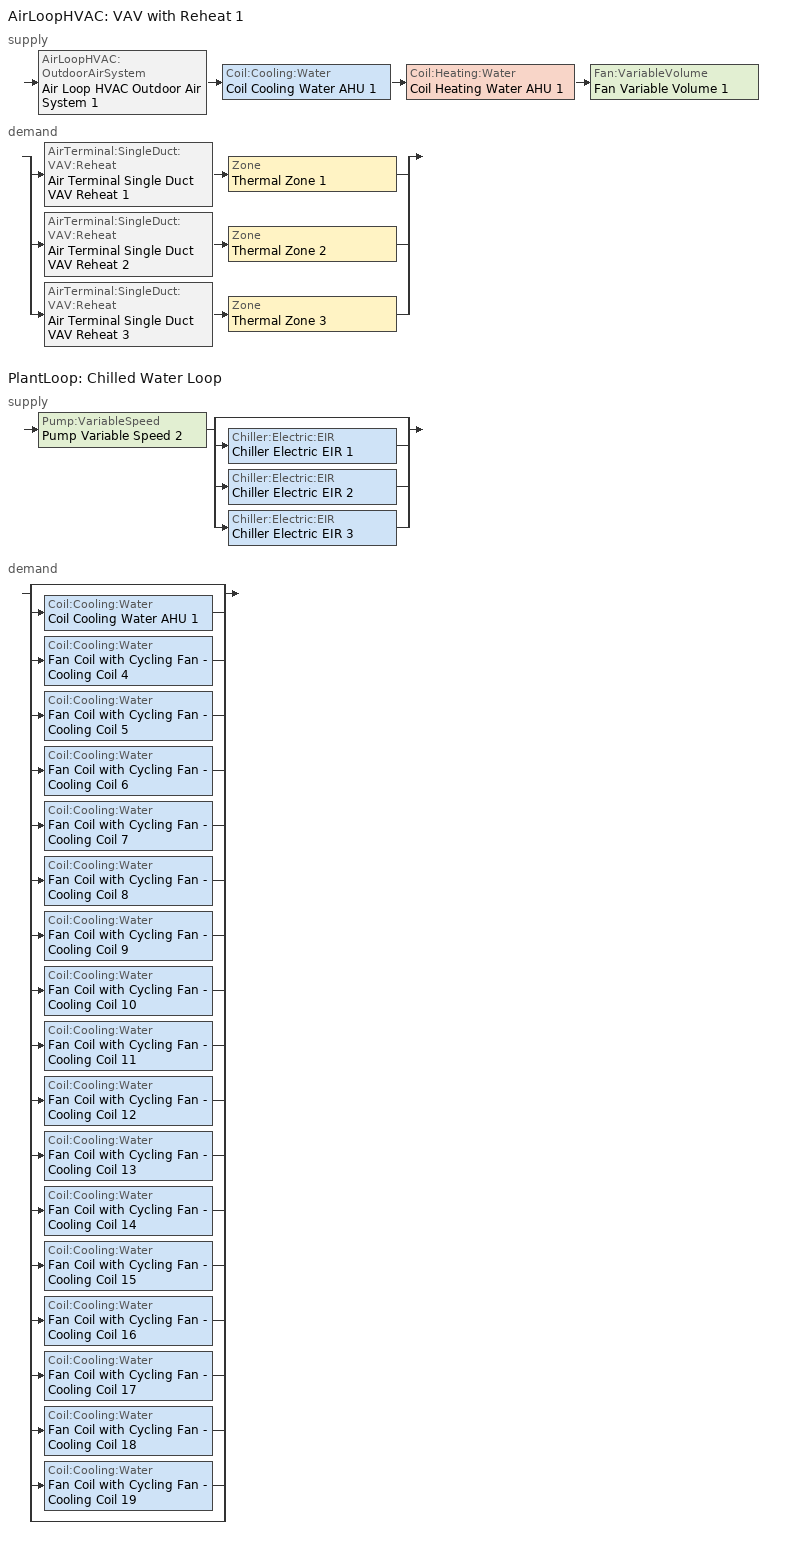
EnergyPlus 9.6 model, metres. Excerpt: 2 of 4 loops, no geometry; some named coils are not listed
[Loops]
AirLoopHVAC 'VAV with Reheat 1'
 supply: AirLoopHVAC:OutdoorAirSystem 'Air Loop HVAC Outdoor Air System 1' > Coil:Cooling:Water 'Coil Cooling Water AHU 1' > Coil:Heating:Water 'Coil Heating Water AHU 1' > Fan:VariableVolume 'Fan Variable Volume 1'
 demand: split
  | AirTerminal:SingleDuct:VAV:Reheat 'Air Terminal Single Duct VAV Reheat 1' > Zone 'Thermal Zone 1'
  | AirTerminal:SingleDuct:VAV:Reheat 'Air Terminal Single Duct VAV Reheat 2' > Zone 'Thermal Zone 2'
  | AirTerminal:SingleDuct:VAV:Reheat 'Air Terminal Single Duct VAV Reheat 3' > Zone 'Thermal Zone 3'
PlantLoop 'Chilled Water Loop'
 supply: Pump:VariableSpeed 'Pump Variable Speed 2' > split
  | bypass
  | Chiller:Electric:EIR 'Chiller Electric EIR 1'
  | Chiller:Electric:EIR 'Chiller Electric EIR 2'
  | Chiller:Electric:EIR 'Chiller Electric EIR 3'
 demand: split
  | bypass
  | Coil:Cooling:Water 'Coil Cooling Water AHU 1'
  | Coil:Cooling:Water 'Fan Coil with Cycling Fan - Cooling Coil 4'
  | Coil:Cooling:Water 'Fan Coil with Cycling Fan - Cooling Coil 5'
  | Coil:Cooling:Water 'Fan Coil with Cycling Fan - Cooling Coil 6'
  | Coil:Cooling:Water 'Fan Coil with Cycling Fan - Cooling Coil 7'
  | Coil:Cooling:Water 'Fan Coil with Cycling Fan - Cooling Coil 8'
  | Coil:Cooling:Water 'Fan Coil with Cycling Fan - Cooling Coil 9'
  | Coil:Cooling:Water 'Fan Coil with Cycling Fan - Cooling Coil 10'
  | Coil:Cooling:Water 'Fan Coil with Cycling Fan - Cooling Coil 11'
  | Coil:Cooling:Water 'Fan Coil with Cycling Fan - Cooling Coil 12'
  | Coil:Cooling:Water 'Fan Coil with Cycling Fan - Cooling Coil 13'
  | Coil:Cooling:Water 'Fan Coil with Cycling Fan - Cooling Coil 14'
  | Coil:Cooling:Water 'Fan Coil with Cycling Fan - Cooling Coil 15'
  | Coil:Cooling:Water 'Fan Coil with Cycling Fan - Cooling Coil 16'
  | Coil:Cooling:Water 'Fan Coil with Cycling Fan - Cooling Coil 17'
  | Coil:Cooling:Water 'Fan Coil with Cycling Fan - Cooling Coil 18'
  | Coil:Cooling:Water 'Fan Coil with Cycling Fan - Cooling Coil 19'
  | bypass
[ZoneControl:Thermostat] Temperature Difference Between Cutout And Setpoint deltaC=0
Name | Zone or ZoneList | Control Type Schedule | Control 1
Thermal Zone 4 Thermostat | Thermal Zone 4 | Thermal Zone 4 Thermostat Schedule | Thermostat Setpoint Dual Setpoint 4
Thermal Zone 5 Thermostat | Thermal Zone 5 | Thermal Zone 5 Thermostat Schedule | Thermostat Setpoint Dual Setpoint 5
Thermal Zone 6 Thermostat | Thermal Zone 6 | Thermal Zone 6 Thermostat Schedule | Thermostat Setpoint Dual Setpoint 6
Thermal Zone 7 Thermostat | Thermal Zone 7 | Thermal Zone 7 Thermostat Schedule | Thermostat Setpoint Dual Setpoint 7
Thermal Zone 8 Thermostat | Thermal Zone 8 | Thermal Zone 8 Thermostat Schedule | Thermostat Setpoint Dual Setpoint 8
Thermal Zone 9 Thermostat | Thermal Zone 9 | Thermal Zone 9 Thermostat Schedule | Thermostat Setpoint Dual Setpoint 9
Thermal Zone 10 Thermostat | Thermal Zone 10 | Thermal Zone 10 Thermostat Schedule | Thermostat Setpoint Dual Setpoint 10
Thermal Zone 11 Thermostat | Thermal Zone 11 | Thermal Zone 11 Thermostat Schedule | Thermostat Setpoint Dual Setpoint 11
Thermal Zone 12 Thermostat | Thermal Zone 12 | Thermal Zone 12 Thermostat Schedule | Thermostat Setpoint Dual Setpoint 12
Thermal Zone 13 Thermostat | Thermal Zone 13 | Thermal Zone 13 Thermostat Schedule | Thermostat Setpoint Dual Setpoint 13
Thermal Zone 14 Thermostat | Thermal Zone 14 | Thermal Zone 14 Thermostat Schedule | Thermostat Setpoint Dual Setpoint 14
Thermal Zone 15 Thermostat | Thermal Zone 15 | Thermal Zone 15 Thermostat Schedule | Thermostat Setpoint Dual Setpoint 15
Thermal Zone 16 Thermostat | Thermal Zone 16 | Thermal Zone 16 Thermostat Schedule | Thermostat Setpoint Dual Setpoint 16
Thermal Zone 17 Thermostat | Thermal Zone 17 | Thermal Zone 17 Thermostat Schedule | Thermostat Setpoint Dual Setpoint 17
Thermal Zone 18 Thermostat | Thermal Zone 18 | Thermal Zone 18 Thermostat Schedule | Thermostat Setpoint Dual Setpoint 18
Thermal Zone 19 Thermostat | Thermal Zone 19 | Thermal Zone 19 Thermostat Schedule | Thermostat Setpoint Dual Setpoint 19
Thermal Zone 1 Thermostat | Thermal Zone 1 | Thermal Zone 1 Thermostat Schedule | Thermostat Setpoint Dual Setpoint 1
Thermal Zone 2 Thermostat | Thermal Zone 2 | Thermal Zone 2 Thermostat Schedule | Thermostat Setpoint Dual Setpoint 2
Thermal Zone 3 Thermostat | Thermal Zone 3 | Thermal Zone 3 Thermostat Schedule | Thermostat Setpoint Dual Setpoint 3
[ThermostatSetpoint:DualSetpoint]
Name | Heating Setpoint Temperature Schedule | Cooling Setpoint Temperature Schedule
Thermostat Setpoint Dual Setpoint 4 | HtgSetp 4 | ClgSetp 4
Thermostat Setpoint Dual Setpoint 5 | HtgSetp 5 | ClgSetp 5
Thermostat Setpoint Dual Setpoint 6 | HtgSetp 6 | ClgSetp 6
Thermostat Setpoint Dual Setpoint 7 | HtgSetp 7 | ClgSetp 7
Thermostat Setpoint Dual Setpoint 8 | HtgSetp 8 | ClgSetp 8
Thermostat Setpoint Dual Setpoint 9 | HtgSetp 9 | ClgSetp 9
Thermostat Setpoint Dual Setpoint 10 | HtgSetp 10 | ClgSetp 10
Thermostat Setpoint Dual Setpoint 11 | HtgSetp 11 | ClgSetp 11
Thermostat Setpoint Dual Setpoint 12 | HtgSetp 12 | ClgSetp 12
Thermostat Setpoint Dual Setpoint 13 | HtgSetp 13 | ClgSetp 13
Thermostat Setpoint Dual Setpoint 14 | HtgSetp 14 | ClgSetp 14
Thermostat Setpoint Dual Setpoint 15 | HtgSetp 15 | ClgSetp 15
Thermostat Setpoint Dual Setpoint 16 | HtgSetp 16 | ClgSetp 16
Thermostat Setpoint Dual Setpoint 17 | HtgSetp 17 | ClgSetp 17
Thermostat Setpoint Dual Setpoint 18 | HtgSetp 18 | ClgSetp 18
Thermostat Setpoint Dual Setpoint 19 | HtgSetp 19 | ClgSetp 19
Thermostat Setpoint Dual Setpoint 1 | HtgSetp 1 | ClgSetp 1
Thermostat Setpoint Dual Setpoint 2 | HtgSetp 2 | ClgSetp 2
Thermostat Setpoint Dual Setpoint 3 | HtgSetp 3 | ClgSetp 3
[Fan:OnOff] Availability Schedule=Always On Discrete hvac_library; Fan Total Efficiency=0.75; Pressure Rise Pa=1395; Maximum Flow Rate m3/s=99.64; Motor Efficiency=0.8; Motor In Airstream Fraction=1; Fan Power Ratio Function of Speed Ratio Curve=Fan On Off Power Curve 12; Fan Efficiency Ratio Function of Speed Ratio Curve=Fan On Off Efficiency Curve 12
Fan Coil with Cycling Fan - Fan 4; Fan Coil with Cycling Fan - Fan 5; Fan Coil with Cycling Fan - Fan 6; Fan Coil with Cycling Fan - Fan 7; Fan Coil with Cycling Fan - Fan 8; Fan Coil with Cycling Fan - Fan 9; Fan Coil with Cycling Fan - Fan 10; Fan Coil with Cycling Fan - Fan 11; Fan Coil with Cycling Fan - Fan 12; Fan Coil with Cycling Fan - Fan 13; Fan Coil with Cycling Fan - Fan 14; Fan Coil with Cycling Fan - Fan 15; Fan Coil with Cycling Fan - Fan 16; Fan Coil with Cycling Fan - Fan 17; Fan Coil with Cycling Fan - Fan 18; Fan Coil with Cycling Fan - Fan 19
[Coil:Cooling:Water] Design Water Flow Rate m3/s=Autosize; Design Air Flow Rate m3/s=Autosize; Design Inlet Water Temperature C=Autosize; Design Inlet Air Temperature C=Autosize; Design Outlet Air Temperature C=Autosize; Design Inlet Air Humidity Ratio kgWater/kgDryAir=Autosize; Design Outlet Air Humidity Ratio kgWater/kgDryAir=Autosize; Type of Analysis=SimpleAnalysis; Heat Exchanger Configuration=CrossFlow
Name | Availability Schedule
Fan Coil with Cycling Fan - Cooling Coil 4; Fan Coil with Cycling Fan - Cooling Coil 5; Fan Coil with Cycling Fan - Cooling Coil 6; Fan Coil with Cycling Fan - Cooling Coil 7; Fan Coil with Cycling Fan - Cooling Coil 8; Fan Coil with Cycling Fan - Cooling Coil 9; Fan Coil with Cycling Fan - Cooling Coil 10; Fan Coil with Cycling Fan - Cooling Coil 11; Fan Coil with Cycling Fan - Cooling Coil 12; Fan Coil with Cycling Fan - Cooling Coil 13; Fan Coil with Cycling Fan - Cooling Coil 14; Fan Coil with Cycling Fan - Cooling Coil 15; Fan Coil with Cycling Fan - Cooling Coil 16; Fan Coil with Cycling Fan - Cooling Coil 17; Fan Coil with Cycling Fan - Cooling Coil 18; Fan Coil with Cycling Fan - Cooling Coil 19 | Always On Discrete hvac_library
Coil Cooling Water AHU 1 | Always On Discrete
[Coil:Heating:Water]
Coil Heating Water AHU 1: Availability Schedule=Always On Discrete; U-Factor Times Area Value W/K=Autosize; Maximum Water Flow Rate m3/s=Autosize; Performance Input Method=UFactorTimesAreaAndDesignWaterFlowRate; Rated Capacity W=Autosize; Rated Inlet Water Temperature C=82.2; Rated Inlet Air Temperature C=16.6; Rated Outlet Water Temperature C=71.1; Rated Outlet Air Temperature C=32.2; Rated Ratio for Air and Water Convection=0.5
[ZoneHVAC:FourPipeFanCoil] Capacity Control Method=CyclingFan; Maximum Supply Air Flow Rate m3/s=Autosize; Maximum Outdoor Air Flow Rate m3/s=Autosize; Maximum Cold Water Flow Rate m3/s=Autosize; Maximum Hot Water Flow Rate m3/s=Autosize; Minimum Supply Air Temperature in Cooling Mode C=Autosize; Maximum Supply Air Temperature in Heating Mode C=Autosize
Fan Coil with Cycling Fan 4: Availability Schedule Name ! Occpancy Schedule 4=Always On Discrete hvac_library; Supply Air Fan=Fan Coil with Cycling Fan - Fan 4; Cooling Coil=Fan Coil with Cycling Fan - Cooling Coil 4; Heating Coil=Fan Coil with Cycling Fan - Heating Coil 4
Fan Coil with Cycling Fan 5: Supply Air Fan=Fan Coil with Cycling Fan - Fan 5; Cooling Coil=Fan Coil with Cycling Fan - Cooling Coil 5; Heating Coil=Fan Coil with Cycling Fan - Heating Coil 5; Availability Schedule Name ! Occpancy Schedule 5=Always On Discrete hvac_library
Fan Coil with Cycling Fan 6: Supply Air Fan=Fan Coil with Cycling Fan - Fan 6; Cooling Coil=Fan Coil with Cycling Fan - Cooling Coil 6; Heating Coil=Fan Coil with Cycling Fan - Heating Coil 6; Availability Schedule Name ! Occpancy Schedule 6=Always On Discrete hvac_library
Fan Coil with Cycling Fan 7: Supply Air Fan=Fan Coil with Cycling Fan - Fan 7; Cooling Coil=Fan Coil with Cycling Fan - Cooling Coil 7; Heating Coil=Fan Coil with Cycling Fan - Heating Coil 7; Availability Schedule Name ! Occpancy Schedule 7=Always On Discrete hvac_library
Fan Coil with Cycling Fan 8: Supply Air Fan=Fan Coil with Cycling Fan - Fan 8; Cooling Coil=Fan Coil with Cycling Fan - Cooling Coil 8; Heating Coil=Fan Coil with Cycling Fan - Heating Coil 8; Availability Schedule Name ! Occpancy Schedule 8=Always On Discrete hvac_library
Fan Coil with Cycling Fan 9: Supply Air Fan=Fan Coil with Cycling Fan - Fan 9; Cooling Coil=Fan Coil with Cycling Fan - Cooling Coil 9; Heating Coil=Fan Coil with Cycling Fan - Heating Coil 9; Availability Schedule Name ! Occpancy Schedule 9=Always On Discrete hvac_library
Fan Coil with Cycling Fan 10: Supply Air Fan=Fan Coil with Cycling Fan - Fan 10; Cooling Coil=Fan Coil with Cycling Fan - Cooling Coil 10; Heating Coil=Fan Coil with Cycling Fan - Heating Coil 10; Availability Schedule Name ! Occpancy Schedule 10=Always On Discrete hvac_library
Fan Coil with Cycling Fan 11: Supply Air Fan=Fan Coil with Cycling Fan - Fan 11; Cooling Coil=Fan Coil with Cycling Fan - Cooling Coil 11; Heating Coil=Fan Coil with Cycling Fan - Heating Coil 11; Availability Schedule Name ! Occpancy Schedule 11=Always On Discrete hvac_library
Fan Coil with Cycling Fan 12: Supply Air Fan=Fan Coil with Cycling Fan - Fan 12; Cooling Coil=Fan Coil with Cycling Fan - Cooling Coil 12; Heating Coil=Fan Coil with Cycling Fan - Heating Coil 12; Availability Schedule Name ! Occpancy Schedule 12=Always On Discrete hvac_library
Fan Coil with Cycling Fan 13: Supply Air Fan=Fan Coil with Cycling Fan - Fan 13; Cooling Coil=Fan Coil with Cycling Fan - Cooling Coil 13; Heating Coil=Fan Coil with Cycling Fan - Heating Coil 13; Availability Schedule Name ! Occpancy Schedule 13=Always On Discrete hvac_library
Fan Coil with Cycling Fan 14: Supply Air Fan=Fan Coil with Cycling Fan - Fan 14; Cooling Coil=Fan Coil with Cycling Fan - Cooling Coil 14; Heating Coil=Fan Coil with Cycling Fan - Heating Coil 14; Availability Schedule Name ! Occpancy Schedule 14=Always On Discrete hvac_library
Fan Coil with Cycling Fan 15: Supply Air Fan=Fan Coil with Cycling Fan - Fan 15; Cooling Coil=Fan Coil with Cycling Fan - Cooling Coil 15; Heating Coil=Fan Coil with Cycling Fan - Heating Coil 15; Availability Schedule Name ! Occpancy Schedule 15=Always On Discrete hvac_library
Fan Coil with Cycling Fan 16: Supply Air Fan=Fan Coil with Cycling Fan - Fan 16; Cooling Coil=Fan Coil with Cycling Fan - Cooling Coil 16; Heating Coil=Fan Coil with Cycling Fan - Heating Coil 16; Availability Schedule Name ! Occpancy Schedule 16=Always On Discrete hvac_library
Fan Coil with Cycling Fan 17: Supply Air Fan=Fan Coil with Cycling Fan - Fan 17; Cooling Coil=Fan Coil with Cycling Fan - Cooling Coil 17; Heating Coil=Fan Coil with Cycling Fan - Heating Coil 17; Availability Schedule Name ! Occpancy Schedule 17=Always On Discrete hvac_library
Fan Coil with Cycling Fan 18: Supply Air Fan=Fan Coil with Cycling Fan - Fan 18; Cooling Coil=Fan Coil with Cycling Fan - Cooling Coil 18; Heating Coil=Fan Coil with Cycling Fan - Heating Coil 18; Availability Schedule Name ! Occpancy Schedule 18=Always On Discrete hvac_library
Fan Coil with Cycling Fan 19: Supply Air Fan=Fan Coil with Cycling Fan - Fan 19; Cooling Coil=Fan Coil with Cycling Fan - Cooling Coil 19; Heating Coil=Fan Coil with Cycling Fan - Heating Coil 19; Availability Schedule Name ! Occpancy Schedule 19=Always On Discrete hvac_library
[Zone equipment]
Thermal Zone 4: Fan Coil with Cycling Fan 4
Thermal Zone 5: Fan Coil with Cycling Fan 5
Thermal Zone 6: Fan Coil with Cycling Fan 6
Thermal Zone 7: Fan Coil with Cycling Fan 7
Thermal Zone 8: Fan Coil with Cycling Fan 8
Thermal Zone 9: Fan Coil with Cycling Fan 9
Thermal Zone 10: Fan Coil with Cycling Fan 10
Thermal Zone 11: Fan Coil with Cycling Fan 11
Thermal Zone 12: Fan Coil with Cycling Fan 12
Thermal Zone 13: Fan Coil with Cycling Fan 13
Thermal Zone 14: Fan Coil with Cycling Fan 14
Thermal Zone 15: Fan Coil with Cycling Fan 15
Thermal Zone 16: Fan Coil with Cycling Fan 16
Thermal Zone 17: Fan Coil with Cycling Fan 17
Thermal Zone 18: Fan Coil with Cycling Fan 18
Thermal Zone 19: Fan Coil with Cycling Fan 19
Thermal Zone 1: Air Terminal Single Duct VAV Reheat 1
Thermal Zone 2: Air Terminal Single Duct VAV Reheat 2
Thermal Zone 3: Air Terminal Single Duct VAV Reheat 3
[Sizing:Zone] Zone Cooling Design Supply Air Temperature Input Method=SupplyAirTemperature; Zone Cooling Design Supply Air Temperature Difference deltaC=11.11; Zone Heating Design Supply Air Temperature Input Method=SupplyAirTemperature; Zone Heating Design Supply Air Temperature Difference deltaC=11.11; Zone Cooling Design Supply Air Humidity Ratio kgWater/kgDryAir=0.0085; Zone Heating Design Supply Air Humidity Ratio kgWater/kgDryAir=0.008; Cooling Design Air Flow Method=DesignDay; Cooling Design Air Flow Rate m3/s=0; Cooling Minimum Air Flow per Zone Floor Area m3/s-m2=0.000762; Cooling Minimum Air Flow m3/s=0; Cooling Minimum Air Flow Fraction=0; Heating Design Air Flow Method=DesignDay; Heating Design Air Flow Rate m3/s=0; Heating Maximum Air Flow per Zone Floor Area m3/s-m2=0.002032; Heating Maximum Air Flow m3/s=0.141576; Heating Maximum Air Flow Fraction=0.3; Account for Dedicated Outdoor Air System=No
Name | Zone Cooling Design Supply Air Temperature C | Zone Heating Design Supply Air Temperature C | Design Specification Outdoor Air Object
Thermal Zone 4 | 18.1 | 54.7 | Ventilation 4
Thermal Zone 5 | 18.1 | 54.7 | Ventilation 5
Thermal Zone 6 | 18.1 | 54.7 | Ventilation 6
Thermal Zone 7 | 18.1 | 54.7 | Ventilation 7
Thermal Zone 8 | 18.1 | 54.7 | Ventilation 8
Thermal Zone 9 | 18.1 | 54.7 | Ventilation 9
Thermal Zone 10 | 18.1 | 54.7 | Ventilation 10
Thermal Zone 11 | 18.1 | 54.7 | Ventilation 11
Thermal Zone 12 | 18.1 | 54.7 | Ventilation 12
Thermal Zone 13 | 18.1 | 54.7 | Ventilation 13
Thermal Zone 14 | 18.1 | 54.7 | Ventilation 14
Thermal Zone 15 | 18.1 | 54.7 | Ventilation 15
Thermal Zone 16 | 18.1 | 54.7 | Ventilation 16
Thermal Zone 17 | 18.1 | 54.7 | Ventilation 17
Thermal Zone 18 | 18.1 | 54.7 | Ventilation 18
Thermal Zone 19 | 18.1 | 54.7 | Ventilation 19
Thermal Zone 1 | 11.1 | 46.7 | Ventilation 1
Thermal Zone 2 | 11.1 | 46.7 | Ventilation 2
Thermal Zone 3 | 11.1 | 46.7 | Ventilation 3
[DesignSpecification:OutdoorAir] Outdoor Air Method=Sum; Outdoor Air Flow per Person m3/s-person=0; Outdoor Air Flow per Zone Floor Area m3/s-m2=0; Outdoor Air Flow per Zone m3/s=0
Name | Outdoor Air Flow Air Changes per Hour 1/hr
Ventilation 4; Ventilation 5; Ventilation 6; Ventilation 7; Ventilation 8; Ventilation 9; Ventilation 10; Ventilation 11; Ventilation 12; Ventilation 13; Ventilation 14; Ventilation 15; Ventilation 16; Ventilation 17; Ventilation 18; Ventilation 19 | 1.7
Ventilation 1; Ventilation 2; Ventilation 3 | 0.9
[AirTerminal:SingleDuct:VAV:Reheat] Availability Schedule=Always On Discrete; Maximum Air Flow Rate m3/s=Autosize; Zone Minimum Air Flow Input Method=Constant; Constant Minimum Air Flow Fraction=0.3; Fixed Minimum Air Flow Rate m3/s=0; Maximum Hot Water or Steam Flow Rate m3/s=Autosize; Minimum Hot Water or Steam Flow Rate m3/s=0; Convergence Tolerance=0.001; Damper Heating Action=Normal; Maximum Flow per Zone Floor Area During Reheat m3/s-m2=Autocalculate; Maximum Flow Fraction During Reheat=Autocalculate; Maximum Reheat Air Temperature C=35
Name | Reheat Coil
Air Terminal Single Duct VAV Reheat 1 | Coil Heating Water Reheat 1
Air Terminal Single Duct VAV Reheat 2 | Coil Heating Water Reheat 2
Air Terminal Single Duct VAV Reheat 3 | Coil Heating Water Reheat 3
[Controller:MechanicalVentilation]
Controller Mechanical Ventilation 1: Availability Schedule=Always On Discrete; Demand Controlled Ventilation=No; System Outdoor Air Method=ZoneSum; Zone or ZoneList Name 1=Thermal Zone 1; Design Specification Outdoor Air Object Name 1=Ventilation 1; Zone or ZoneList Name 2=Thermal Zone 2; Design Specification Outdoor Air Object Name 2=Ventilation 2; Zone or ZoneList Name 3=Thermal Zone 3; Design Specification Outdoor Air Object Name 3=Ventilation 3
[AirLoopHVAC]
VAV with Reheat 1: Design Supply Air Flow Rate m3/s=AutoSize; Design Return Air Flow Fraction of Supply Air Flow=1
[Sizing:System]
VAV with Reheat 1: Type of Load to Size On=Sensible; Design Outdoor Air Flow Rate m3/s=Autosize; Central Heating Maximum System Air Flow Ratio=0.3; Preheat Design Temperature C=7; Preheat Design Humidity Ratio kgWater/kgDryAir=0.008; Precool Design Temperature C=12.8; Precool Design Humidity Ratio kgWater/kgDryAir=0.008; Central Cooling Design Supply Air Temperature C=11.1; Central Heating Design Supply Air Temperature C=11.1; Type of Zone Sum to Use=NonCoincident; 100% Outdoor Air in Cooling=Yes; 100% Outdoor Air in Heating=Yes; Central Cooling Design Supply Air Humidity Ratio kgWater/kgDryAir=0.0085; Central Heating Design Supply Air Humidity Ratio kgWater/kgDryAir=0.008; Cooling Supply Air Flow Rate Method=DesignDay; Cooling Supply Air Flow Rate m3/s=0; Cooling Supply Air Flow Rate Per Floor Area m3/s-m2=0.00996765; Cooling Fraction of Autosized Cooling Supply Air Flow Rate=1; Cooling Supply Air Flow Rate Per Unit Cooling Capacity m3/s-W=3.94755e-05; Heating Supply Air Flow Rate Method=DesignDay; Heating Supply Air Flow Rate m3/s=0; Heating Supply Air Flow Rate Per Floor Area m3/s-m2=0.00996765; Heating Fraction of Autosized Heating Supply Air Flow Rate=1; Heating Fraction of Autosized Cooling Supply Air Flow Rate=1; Heating Supply Air Flow Rate Per Unit Heating Capacity m3/s-W=3.15882e-05; System Outdoor Air Method=ZoneSum; Zone Maximum Outdoor Air Fraction dimensionless=1; Cooling Design Capacity Method=CoolingDesignCapacity; Cooling Design Capacity W=Autosize; Cooling Design Capacity Per Floor Area W/m2=234.7; Fraction of Autosized Cooling Design Capacity=1; Heating Design Capacity Method=HeatingDesignCapacity; Heating Design Capacity W=Autosize; Heating Design Capacity Per Floor Area W/m2=157; Fraction of Autosized Heating Design Capacity=1; Central Cooling Capacity Control Method=OnOff; Occupant Diversity=Autosize
[Controller:WaterCoil] Control Variable=Temperature; Actuator Variable=Flow; Controller Convergence Tolerance deltaC=Autosize; Maximum Actuated Flow m3/s=Autosize; Minimum Actuated Flow m3/s=0
Name | Action
Controller Water Coil Cooling 1 | Reverse
Controller Water Coil Heating 1 | Normal
[Controller:OutdoorAir]
Controller Outdoor Air 1: Minimum Outdoor Air Flow Rate m3/s=0; Maximum Outdoor Air Flow Rate m3/s=Autosize; Economizer Control Type=DifferentialDryBulb; Economizer Control Action Type=ModulateFlow; Economizer Maximum Limit Dry-Bulb Temperature C=28; Economizer Maximum Limit Enthalpy J/kg=64000; Economizer Minimum Limit Dry-Bulb Temperature C=-100; Lockout Type=NoLockout; Minimum Limit Type=FixedMinimum; Mechanical Ventilation Controller=Controller Mechanical Ventilation 1; High Humidity Control=No; Control High Indoor Humidity Based on Outdoor Humidity Ratio=Yes; Heat Recovery Bypass Control Type=BypassWhenWithinEconomizerLimits
[SetpointManager:MixedAir] Control Variable=Temperature
Name | Setpoint Node or NodeList
Node Air Deck Mixed 1 OS Default SPM | Node Air Deck Mixed 1
Node Air Deck Cooling 1 OS Default SPM | Node Air Deck Cooling 1
Node Air Deck Heating 1 OS Default SPM | Node Air Deck Heating 1
[Fan:VariableVolume]
Fan Variable Volume 1: Availability Schedule=Always On Discrete; Fan Total Efficiency=0.71; Pressure Rise Pa=792; Maximum Flow Rate m3/s=119.26; Fan Power Minimum Flow Rate Input Method=FixedFlowRate; Fan Power Minimum Flow Fraction=0; Fan Power Minimum Air Flow Rate m3/s=0; Motor Efficiency=0.93; Motor In Airstream Fraction=1; Fan Power Coefficient 1=0.0407599; Fan Power Coefficient 2=0.088045; Fan Power Coefficient 3=-0.0729261; Fan Power Coefficient 4=0.94374; Fan Power Coefficient 5=0
[SetpointManager:Scheduled] Control Variable=Temperature
Name | Schedule | Setpoint Node or NodeList
Setpoint Manager Scheduled Air Duck 1 | Deck_Temperature 1 | Node Air Deck Supply 1
Setpoint Manager Scheduled Chilled Water Duck | Chilled_Water_Temperature | Node Chilled Water Deck Supply
[Chiller:Electric:EIR] Reference Capacity W=Autosize; Reference Leaving Chilled Water Temperature C=6.67; Reference Entering Condenser Fluid Temperature C=29.4; Reference Chilled Water Flow Rate m3/s=Autosize; Reference Condenser Fluid Flow Rate m3/s=Autosize; Cooling Capacity Function of Temperature Curve=Curve Biquadratic 1; Electric Input to Cooling Output Ratio Function of Temperature Curve=Curve Biquadratic 2; Electric Input to Cooling Output Ratio Function of Part Load Ratio Curve=Curve Quadratic 1; Minimum Part Load Ratio=0.1; Maximum Part Load Ratio=1; Optimum Part Load Ratio=1; Minimum Unloading Ratio=0.2; Condenser Type=WaterCooled; Condenser Fan Power Ratio W/W=0; Fraction of Compressor Electric Consumption Rejected by Condenser=1; Leaving Chilled Water Lower Temperature Limit C=2; Chiller Flow Mode=NotModulated; Sizing Factor=1; Basin Heater Capacity W/K=0; Basin Heater Setpoint Temperature C=10; Condenser Heat Recovery Relative Capacity Fraction=1
Name | Reference COP W/W
Chiller Electric EIR 1 | 3.5
Chiller Electric EIR 2 | 4.5
Chiller Electric EIR 3 | 5.5
[PlantEquipmentList]
Chilled Water Loop Cooling Equipment List: Chiller:Electric:EIR, Chiller Electric EIR 1, Chiller:Electric:EIR, Chiller Electric EIR 2, Chiller:Electric:EIR, Chiller Electric EIR 3
[PlantLoop]
Chilled Water Loop: Fluid Type=Water; Plant Equipment Operation Scheme=Chilled Water Loop Operation Schemes; Maximum Loop Temperature C=100; Minimum Loop Temperature C=0; Maximum Loop Flow Rate m3/s=Autosize; Minimum Loop Flow Rate m3/s=0; Plant Loop Volume m3=Autocalculate; Load Distribution Scheme=Optimal; Plant Loop Demand Calculation Scheme=SingleSetpoint
[Sizing:Plant]
Chilled Water Loop: Loop Type=Cooling; Design Loop Exit Temperature C=6.7; Loop Design Temperature Difference deltaC=6.7; Sizing Option=NonCoincident; Zone Timesteps in Averaging Window=1; Coincident Sizing Factor Mode=None
[Pump:VariableSpeed]
Pump Variable Speed 2: Design Maximum Flow Rate m3/s=Autosize; Design Pump Head Pa=179352; Design Power Consumption W=Autosize; Motor Efficiency=0.8; Fraction of Motor Inefficiencies to Fluid Stream=0; Coefficient 1 of the Part Load Performance Curve=0; Coefficient 2 of the Part Load Performance Curve=1; Coefficient 3 of the Part Load Performance Curve=0; Coefficient 4 of the Part Load Performance Curve=0; Design Minimum Flow Rate m3/s=0; Pump Control Type=Intermittent; Skin Loss Radiative Fraction=0.5; Design Power Sizing Method=PowerPerFlowPerPressure; Design Electric Power per Unit Flow Rate W/(m3/s)=348701.1; Design Shaft Power per Unit Flow Rate per Unit Head W/((m3/s)-Pa)=1.28205; Design Minimum Flow Rate Fraction=0
[PlantEquipmentOperationSchemes]
Chilled Water Loop Operation Schemes: Control Scheme Object Type 1=PlantEquipmentOperation:CoolingLoad; Control Scheme Name 1=Chilled Water Loop Cooling Operation Scheme; Control Scheme Schedule Name 1=Always On Discrete
[PlantEquipmentOperation:CoolingLoad]
Chilled Water Loop Cooling Operation Scheme: Load Range Lower Limit 1=0; Load Range Upper Limit 1=1000000000; Range Equipment List Name 1=Chilled Water Loop Cooling Equipment List
[Schedule:Day:Interval]
HtgSetp Summer Design Day 1; HtgSetp Summer Design Day 2; HtgSetp Summer Design Day 3; HtgSetp Summer Design Day 4; HtgSetp Summer Design Day 5; HtgSetp Summer Design Day 6; HtgSetp Summer Design Day 7; HtgSetp Summer Design Day 8; HtgSetp Summer Design Day 9; HtgSetp Summer Design Day 10; HtgSetp Summer Design Day 11; HtgSetp Summer Design Day 12; HtgSetp Summer Design Day 13; HtgSetp Summer Design Day 14; HtgSetp Summer Design Day 15; HtgSetp Summer Design Day 16; HtgSetp Summer Design Day 17; HtgSetp Summer Design Day 18; HtgSetp Summer Design Day 19: No, 24:00, 15.6
HtgSetp Winter Design Day 1; HtgSetp Winter Design Day 2; HtgSetp Winter Design Day 3; HtgSetp Winter Design Day 4; HtgSetp Winter Design Day 5; HtgSetp Winter Design Day 6; HtgSetp Winter Design Day 7; HtgSetp Winter Design Day 8; HtgSetp Winter Design Day 9; HtgSetp Winter Design Day 10; HtgSetp Winter Design Day 11; HtgSetp Winter Design Day 12; HtgSetp Winter Design Day 13; HtgSetp Winter Design Day 14; HtgSetp Winter Design Day 15; HtgSetp Winter Design Day 16; HtgSetp Winter Design Day 17; HtgSetp Winter Design Day 18; HtgSetp Winter Design Day 19: No, 24:00, 21
ClgSetp Summer Design Day 1; ClgSetp Summer Design Day 2; ClgSetp Summer Design Day 3; ClgSetp Summer Design Day 4; ClgSetp Summer Design Day 5; ClgSetp Summer Design Day 6; ClgSetp Summer Design Day 7; ClgSetp Summer Design Day 8; ClgSetp Summer Design Day 9; ClgSetp Summer Design Day 10; ClgSetp Summer Design Day 11; ClgSetp Summer Design Day 12; ClgSetp Summer Design Day 13; ClgSetp Summer Design Day 14; ClgSetp Summer Design Day 15; ClgSetp Summer Design Day 16; ClgSetp Summer Design Day 17; ClgSetp Summer Design Day 18; ClgSetp Summer Design Day 19: No, 06:00, 26.7, 22:00, 24, 24:00, 26.7
ClgSetp Winter Design Day 1; ClgSetp Winter Design Day 2; ClgSetp Winter Design Day 3; ClgSetp Winter Design Day 4; ClgSetp Winter Design Day 5; ClgSetp Winter Design Day 6; ClgSetp Winter Design Day 7; ClgSetp Winter Design Day 8; ClgSetp Winter Design Day 9; ClgSetp Winter Design Day 10; ClgSetp Winter Design Day 11; ClgSetp Winter Design Day 12; ClgSetp Winter Design Day 13; ClgSetp Winter Design Day 14; ClgSetp Winter Design Day 15; ClgSetp Winter Design Day 16; ClgSetp Winter Design Day 17; ClgSetp Winter Design Day 18; ClgSetp Winter Design Day 19: No, 24:00, 26.7
ClgSetp Default Schedule 1; ClgSetp Default Schedule 2: Temperature 37, No, 01:00, 26, 02:00, 26, 03:00, 26, 04:00, 26, 05:00, 26, 06:00, 26, 07:00, 24, 08:00, 24, 09:00, 24, 10:00, 24, 11:00, 24, 12:00, 24, 13:00, 24, 14:00, 24, 15:00, 24, 16:00, 24, 17:00, 24, 18:00, 24, 19:00, 26, 20:00, 26, 21:00, 26, 22:00, 26, 23:00, 26, 24:00, 26
HtgSetp Default Schedule 1; HtgSetp Default Schedule 2: Temperature 36, No, 01:00, 18, 02:00, 18, 03:00, 18, 04:00, 18, 05:00, 18, 06:00, 18, 07:00, 20, 08:00, 20, 09:00, 20, 10:00, 20, 11:00, 20, 12:00, 20, 13:00, 20, 14:00, 20, 15:00, 20, 16:00, 20, 17:00, 20, 18:00, 20, 19:00, 18, 20:00, 18, 21:00, 18, 22:00, 18, 23:00, 18, 24:00, 18
ClgSetp Default Schedule 3; ClgSetp Default Schedule 4; ClgSetp Default Schedule 5: Temperature 37, No, 01:00, 27, 02:00, 27, 03:00, 27, 04:00, 27, 05:00, 27, 06:00, 27, 07:00, 27, 08:00, 27, 09:00, 25, 10:00, 25, 11:00, 25, 12:00, 25, 13:00, 25, 14:00, 25, 15:00, 25, 16:00, 25, 17:00, 25, 18:00, 25, 19:00, 25, 20:00, 25, 21:00, 27, 22:00, 27, 23:00, 27, 24:00, 27
HtgSetp Default Schedule 3; HtgSetp Default Schedule 4; HtgSetp Default Schedule 5: Temperature 36, No, 01:00, 18, 02:00, 18, 03:00, 18, 04:00, 18, 05:00, 18, 06:00, 18, 07:00, 18, 08:00, 18, 09:00, 21, 10:00, 21, 11:00, 21, 12:00, 21, 13:00, 21, 14:00, 21, 15:00, 21, 16:00, 21, 17:00, 21, 18:00, 21, 19:00, 21, 20:00, 21, 21:00, 18, 22:00, 18, 23:00, 18, 24:00, 18
ClgSetp Default Schedule 6; ClgSetp Default Schedule 7; ClgSetp Default Schedule 8; ClgSetp Default Schedule 9; ClgSetp Default Schedule 10; ClgSetp Default Schedule 11; ClgSetp Default Schedule 12; ClgSetp Default Schedule 13; ClgSetp Default Schedule 14; ClgSetp Default Schedule 15; ClgSetp Default Schedule 16; ClgSetp Default Schedule 17; ClgSetp Default Schedule 18; ClgSetp Default Schedule 19: Temperature 37, No, 01:00, 28, 02:00, 28, 03:00, 28, 04:00, 28, 05:00, 28, 06:00, 28, 07:00, 28, 08:00, 28, 09:00, 28, 10:00, 28, 11:00, 26, 12:00, 26, 13:00, 26, 14:00, 26, 15:00, 26, 16:00, 26, 17:00, 26, 18:00, 26, 19:00, 26, 20:00, 26, 21:00, 26, 22:00, 26, 23:00, 28, 24:00, 28
HtgSetp Default Schedule 6; HtgSetp Default Schedule 7; HtgSetp Default Schedule 8; HtgSetp Default Schedule 9; HtgSetp Default Schedule 10; HtgSetp Default Schedule 11; HtgSetp Default Schedule 12; HtgSetp Default Schedule 13; HtgSetp Default Schedule 14; HtgSetp Default Schedule 15; HtgSetp Default Schedule 16; HtgSetp Default Schedule 17; HtgSetp Default Schedule 18; HtgSetp Default Schedule 19: Temperature 36, No, 01:00, 16, 02:00, 16, 03:00, 16, 04:00, 16, 05:00, 16, 06:00, 16, 07:00, 16, 08:00, 16, 09:00, 16, 10:00, 16, 11:00, 22, 12:00, 22, 13:00, 22, 14:00, 22, 15:00, 22, 16:00, 22, 17:00, 22, 18:00, 22, 19:00, 22, 20:00, 22, 21:00, 22, 22:00, 22, 23:00, 16, 24:00, 16
Deck_Temperature_Default 1; Deck_Temperature_Summer_Design_Day 1; Deck_Temperature_Winter_Design_Day 1: No, 24:00, 11.1
Chilled_Water_Temperature_Default; Chilled_Water_Temperature_Summer_Design_Day; Chilled_Water_Temperature_Winter_Design_Day: No, 24:00, 6.7
[Schedule:Week:Daily]
HtgSetp 1 Week Rule - Jan1-Dec31: HtgSetp Default Schedule 1, HtgSetp Default Schedule 1, HtgSetp Default Schedule 1, HtgSetp Default Schedule 1, HtgSetp Default Schedule 1, HtgSetp Default Schedule 1, HtgSetp Default Schedule 1, HtgSetp Default Schedule 1, HtgSetp Summer Design Day 1, HtgSetp Winter Design Day 1, HtgSetp Default Schedule 1, HtgSetp Default Schedule 1
ClgSetp 1 Week Rule - Jan1-Dec31: ClgSetp Default Schedule 1, ClgSetp Default Schedule 1, ClgSetp Default Schedule 1, ClgSetp Default Schedule 1, ClgSetp Default Schedule 1, ClgSetp Default Schedule 1, ClgSetp Default Schedule 1, ClgSetp Default Schedule 1, ClgSetp Summer Design Day 1, ClgSetp Winter Design Day 1, ClgSetp Default Schedule 1, ClgSetp Default Schedule 1
HtgSetp 2 Week Rule - Jan1-Dec31: HtgSetp Default Schedule 2, HtgSetp Default Schedule 2, HtgSetp Default Schedule 2, HtgSetp Default Schedule 2, HtgSetp Default Schedule 2, HtgSetp Default Schedule 2, HtgSetp Default Schedule 2, HtgSetp Default Schedule 2, HtgSetp Summer Design Day 2, HtgSetp Winter Design Day 2, HtgSetp Default Schedule 2, HtgSetp Default Schedule 2
ClgSetp 2 Week Rule - Jan1-Dec31: ClgSetp Default Schedule 2, ClgSetp Default Schedule 2, ClgSetp Default Schedule 2, ClgSetp Default Schedule 2, ClgSetp Default Schedule 2, ClgSetp Default Schedule 2, ClgSetp Default Schedule 2, ClgSetp Default Schedule 2, ClgSetp Summer Design Day 2, ClgSetp Winter Design Day 2, ClgSetp Default Schedule 2, ClgSetp Default Schedule 2
HtgSetp 3 Week Rule - Jan1-Dec31: HtgSetp Default Schedule 3, HtgSetp Default Schedule 3, HtgSetp Default Schedule 3, HtgSetp Default Schedule 3, HtgSetp Default Schedule 3, HtgSetp Default Schedule 3, HtgSetp Default Schedule 3, HtgSetp Default Schedule 3, HtgSetp Summer Design Day 3, HtgSetp Winter Design Day 3, HtgSetp Default Schedule 3, HtgSetp Default Schedule 3
ClgSetp 3 Week Rule - Jan1-Dec31: ClgSetp Default Schedule 3, ClgSetp Default Schedule 3, ClgSetp Default Schedule 3, ClgSetp Default Schedule 3, ClgSetp Default Schedule 3, ClgSetp Default Schedule 3, ClgSetp Default Schedule 3, ClgSetp Default Schedule 3, ClgSetp Summer Design Day 3, ClgSetp Winter Design Day 3, ClgSetp Default Schedule 3, ClgSetp Default Schedule 3
HtgSetp 4 Week Rule - Jan1-Dec31: HtgSetp Default Schedule 4, HtgSetp Default Schedule 4, HtgSetp Default Schedule 4, HtgSetp Default Schedule 4, HtgSetp Default Schedule 4, HtgSetp Default Schedule 4, HtgSetp Default Schedule 4, HtgSetp Default Schedule 4, HtgSetp Summer Design Day 4, HtgSetp Winter Design Day 4, HtgSetp Default Schedule 4, HtgSetp Default Schedule 4
ClgSetp 4 Week Rule - Jan1-Dec31: ClgSetp Default Schedule 4, ClgSetp Default Schedule 4, ClgSetp Default Schedule 4, ClgSetp Default Schedule 4, ClgSetp Default Schedule 4, ClgSetp Default Schedule 4, ClgSetp Default Schedule 4, ClgSetp Default Schedule 4, ClgSetp Summer Design Day 4, ClgSetp Winter Design Day 4, ClgSetp Default Schedule 4, ClgSetp Default Schedule 4
HtgSetp 5 Week Rule - Jan1-Dec31: HtgSetp Default Schedule 5, HtgSetp Default Schedule 5, HtgSetp Default Schedule 5, HtgSetp Default Schedule 5, HtgSetp Default Schedule 5, HtgSetp Default Schedule 5, HtgSetp Default Schedule 5, HtgSetp Default Schedule 5, HtgSetp Summer Design Day 5, HtgSetp Winter Design Day 5, HtgSetp Default Schedule 5, HtgSetp Default Schedule 5
ClgSetp 5 Week Rule - Jan1-Dec31: ClgSetp Default Schedule 5, ClgSetp Default Schedule 5, ClgSetp Default Schedule 5, ClgSetp Default Schedule 5, ClgSetp Default Schedule 5, ClgSetp Default Schedule 5, ClgSetp Default Schedule 5, ClgSetp Default Schedule 5, ClgSetp Summer Design Day 5, ClgSetp Winter Design Day 5, ClgSetp Default Schedule 5, ClgSetp Default Schedule 5
HtgSetp 6 Week Rule - Jan1-Dec31: HtgSetp Default Schedule 6, HtgSetp Default Schedule 6, HtgSetp Default Schedule 6, HtgSetp Default Schedule 6, HtgSetp Default Schedule 6, HtgSetp Default Schedule 6, HtgSetp Default Schedule 6, HtgSetp Default Schedule 6, HtgSetp Summer Design Day 6, HtgSetp Winter Design Day 6, HtgSetp Default Schedule 6, HtgSetp Default Schedule 6
ClgSetp 6 Week Rule - Jan1-Dec31: ClgSetp Default Schedule 6, ClgSetp Default Schedule 6, ClgSetp Default Schedule 6, ClgSetp Default Schedule 6, ClgSetp Default Schedule 6, ClgSetp Default Schedule 6, ClgSetp Default Schedule 6, ClgSetp Default Schedule 6, ClgSetp Summer Design Day 6, ClgSetp Winter Design Day 6, ClgSetp Default Schedule 6, ClgSetp Default Schedule 6
HtgSetp 7 Week Rule - Jan1-Dec31: HtgSetp Default Schedule 7, HtgSetp Default Schedule 7, HtgSetp Default Schedule 7, HtgSetp Default Schedule 7, HtgSetp Default Schedule 7, HtgSetp Default Schedule 7, HtgSetp Default Schedule 7, HtgSetp Default Schedule 7, HtgSetp Summer Design Day 7, HtgSetp Winter Design Day 7, HtgSetp Default Schedule 7, HtgSetp Default Schedule 7
ClgSetp 7 Week Rule - Jan1-Dec31: ClgSetp Default Schedule 7, ClgSetp Default Schedule 7, ClgSetp Default Schedule 7, ClgSetp Default Schedule 7, ClgSetp Default Schedule 7, ClgSetp Default Schedule 7, ClgSetp Default Schedule 7, ClgSetp Default Schedule 7, ClgSetp Summer Design Day 7, ClgSetp Winter Design Day 7, ClgSetp Default Schedule 7, ClgSetp Default Schedule 7
HtgSetp 8 Week Rule - Jan1-Dec31: HtgSetp Default Schedule 8, HtgSetp Default Schedule 8, HtgSetp Default Schedule 8, HtgSetp Default Schedule 8, HtgSetp Default Schedule 8, HtgSetp Default Schedule 8, HtgSetp Default Schedule 8, HtgSetp Default Schedule 8, HtgSetp Summer Design Day 8, HtgSetp Winter Design Day 8, HtgSetp Default Schedule 8, HtgSetp Default Schedule 8
ClgSetp 8 Week Rule - Jan1-Dec31: ClgSetp Default Schedule 8, ClgSetp Default Schedule 8, ClgSetp Default Schedule 8, ClgSetp Default Schedule 8, ClgSetp Default Schedule 8, ClgSetp Default Schedule 8, ClgSetp Default Schedule 8, ClgSetp Default Schedule 8, ClgSetp Summer Design Day 8, ClgSetp Winter Design Day 8, ClgSetp Default Schedule 8, ClgSetp Default Schedule 8
HtgSetp 9 Week Rule - Jan1-Dec31: HtgSetp Default Schedule 9, HtgSetp Default Schedule 9, HtgSetp Default Schedule 9, HtgSetp Default Schedule 9, HtgSetp Default Schedule 9, HtgSetp Default Schedule 9, HtgSetp Default Schedule 9, HtgSetp Default Schedule 9, HtgSetp Summer Design Day 9, HtgSetp Winter Design Day 9, HtgSetp Default Schedule 9, HtgSetp Default Schedule 9
ClgSetp 9 Week Rule - Jan1-Dec31: ClgSetp Default Schedule 9, ClgSetp Default Schedule 9, ClgSetp Default Schedule 9, ClgSetp Default Schedule 9, ClgSetp Default Schedule 9, ClgSetp Default Schedule 9, ClgSetp Default Schedule 9, ClgSetp Default Schedule 9, ClgSetp Summer Design Day 9, ClgSetp Winter Design Day 9, ClgSetp Default Schedule 9, ClgSetp Default Schedule 9
HtgSetp 10 Week Rule - Jan1-Dec31: HtgSetp Default Schedule 10, HtgSetp Default Schedule 10, HtgSetp Default Schedule 10, HtgSetp Default Schedule 10, HtgSetp Default Schedule 10, HtgSetp Default Schedule 10, HtgSetp Default Schedule 10, HtgSetp Default Schedule 10, HtgSetp Summer Design Day 10, HtgSetp Winter Design Day 10, HtgSetp Default Schedule 10, HtgSetp Default Schedule 10
ClgSetp 10 Week Rule - Jan1-Dec31: ClgSetp Default Schedule 10, ClgSetp Default Schedule 10, ClgSetp Default Schedule 10, ClgSetp Default Schedule 10, ClgSetp Default Schedule 10, ClgSetp Default Schedule 10, ClgSetp Default Schedule 10, ClgSetp Default Schedule 10, ClgSetp Summer Design Day 10, ClgSetp Winter Design Day 10, ClgSetp Default Schedule 10, ClgSetp Default Schedule 10
HtgSetp 11 Week Rule - Jan1-Dec31: HtgSetp Default Schedule 11, HtgSetp Default Schedule 11, HtgSetp Default Schedule 11, HtgSetp Default Schedule 11, HtgSetp Default Schedule 11, HtgSetp Default Schedule 11, HtgSetp Default Schedule 11, HtgSetp Default Schedule 11, HtgSetp Summer Design Day 11, HtgSetp Winter Design Day 11, HtgSetp Default Schedule 11, HtgSetp Default Schedule 11
ClgSetp 11 Week Rule - Jan1-Dec31: ClgSetp Default Schedule 11, ClgSetp Default Schedule 11, ClgSetp Default Schedule 11, ClgSetp Default Schedule 11, ClgSetp Default Schedule 11, ClgSetp Default Schedule 11, ClgSetp Default Schedule 11, ClgSetp Default Schedule 11, ClgSetp Summer Design Day 11, ClgSetp Winter Design Day 11, ClgSetp Default Schedule 11, ClgSetp Default Schedule 11
HtgSetp 12 Week Rule - Jan1-Dec31: HtgSetp Default Schedule 12, HtgSetp Default Schedule 12, HtgSetp Default Schedule 12, HtgSetp Default Schedule 12, HtgSetp Default Schedule 12, HtgSetp Default Schedule 12, HtgSetp Default Schedule 12, HtgSetp Default Schedule 12, HtgSetp Summer Design Day 12, HtgSetp Winter Design Day 12, HtgSetp Default Schedule 12, HtgSetp Default Schedule 12
ClgSetp 12 Week Rule - Jan1-Dec31: ClgSetp Default Schedule 12, ClgSetp Default Schedule 12, ClgSetp Default Schedule 12, ClgSetp Default Schedule 12, ClgSetp Default Schedule 12, ClgSetp Default Schedule 12, ClgSetp Default Schedule 12, ClgSetp Default Schedule 12, ClgSetp Summer Design Day 12, ClgSetp Winter Design Day 12, ClgSetp Default Schedule 12, ClgSetp Default Schedule 12
HtgSetp 13 Week Rule - Jan1-Dec31: HtgSetp Default Schedule 13, HtgSetp Default Schedule 13, HtgSetp Default Schedule 13, HtgSetp Default Schedule 13, HtgSetp Default Schedule 13, HtgSetp Default Schedule 13, HtgSetp Default Schedule 13, HtgSetp Default Schedule 13, HtgSetp Summer Design Day 13, HtgSetp Winter Design Day 13, HtgSetp Default Schedule 13, HtgSetp Default Schedule 13
ClgSetp 13 Week Rule - Jan1-Dec31: ClgSetp Default Schedule 13, ClgSetp Default Schedule 13, ClgSetp Default Schedule 13, ClgSetp Default Schedule 13, ClgSetp Default Schedule 13, ClgSetp Default Schedule 13, ClgSetp Default Schedule 13, ClgSetp Default Schedule 13, ClgSetp Summer Design Day 13, ClgSetp Winter Design Day 13, ClgSetp Default Schedule 13, ClgSetp Default Schedule 13
HtgSetp 14 Week Rule - Jan1-Dec31: HtgSetp Default Schedule 14, HtgSetp Default Schedule 14, HtgSetp Default Schedule 14, HtgSetp Default Schedule 14, HtgSetp Default Schedule 14, HtgSetp Default Schedule 14, HtgSetp Default Schedule 14, HtgSetp Default Schedule 14, HtgSetp Summer Design Day 14, HtgSetp Winter Design Day 14, HtgSetp Default Schedule 14, HtgSetp Default Schedule 14
ClgSetp 14 Week Rule - Jan1-Dec31: ClgSetp Default Schedule 14, ClgSetp Default Schedule 14, ClgSetp Default Schedule 14, ClgSetp Default Schedule 14, ClgSetp Default Schedule 14, ClgSetp Default Schedule 14, ClgSetp Default Schedule 14, ClgSetp Default Schedule 14, ClgSetp Summer Design Day 14, ClgSetp Winter Design Day 14, ClgSetp Default Schedule 14, ClgSetp Default Schedule 14
HtgSetp 15 Week Rule - Jan1-Dec31: HtgSetp Default Schedule 15, HtgSetp Default Schedule 15, HtgSetp Default Schedule 15, HtgSetp Default Schedule 15, HtgSetp Default Schedule 15, HtgSetp Default Schedule 15, HtgSetp Default Schedule 15, HtgSetp Default Schedule 15, HtgSetp Summer Design Day 15, HtgSetp Winter Design Day 15, HtgSetp Default Schedule 15, HtgSetp Default Schedule 15
ClgSetp 15 Week Rule - Jan1-Dec31: ClgSetp Default Schedule 15, ClgSetp Default Schedule 15, ClgSetp Default Schedule 15, ClgSetp Default Schedule 15, ClgSetp Default Schedule 15, ClgSetp Default Schedule 15, ClgSetp Default Schedule 15, ClgSetp Default Schedule 15, ClgSetp Summer Design Day 15, ClgSetp Winter Design Day 15, ClgSetp Default Schedule 15, ClgSetp Default Schedule 15
HtgSetp 16 Week Rule - Jan1-Dec31: HtgSetp Default Schedule 16, HtgSetp Default Schedule 16, HtgSetp Default Schedule 16, HtgSetp Default Schedule 16, HtgSetp Default Schedule 16, HtgSetp Default Schedule 16, HtgSetp Default Schedule 16, HtgSetp Default Schedule 16, HtgSetp Summer Design Day 16, HtgSetp Winter Design Day 16, HtgSetp Default Schedule 16, HtgSetp Default Schedule 16
ClgSetp 16 Week Rule - Jan1-Dec31: ClgSetp Default Schedule 16, ClgSetp Default Schedule 16, ClgSetp Default Schedule 16, ClgSetp Default Schedule 16, ClgSetp Default Schedule 16, ClgSetp Default Schedule 16, ClgSetp Default Schedule 16, ClgSetp Default Schedule 16, ClgSetp Summer Design Day 16, ClgSetp Winter Design Day 16, ClgSetp Default Schedule 16, ClgSetp Default Schedule 16
HtgSetp 17 Week Rule - Jan1-Dec31: HtgSetp Default Schedule 17, HtgSetp Default Schedule 17, HtgSetp Default Schedule 17, HtgSetp Default Schedule 17, HtgSetp Default Schedule 17, HtgSetp Default Schedule 17, HtgSetp Default Schedule 17, HtgSetp Default Schedule 17, HtgSetp Summer Design Day 17, HtgSetp Winter Design Day 17, HtgSetp Default Schedule 17, HtgSetp Default Schedule 17
ClgSetp 17 Week Rule - Jan1-Dec31: ClgSetp Default Schedule 17, ClgSetp Default Schedule 17, ClgSetp Default Schedule 17, ClgSetp Default Schedule 17, ClgSetp Default Schedule 17, ClgSetp Default Schedule 17, ClgSetp Default Schedule 17, ClgSetp Default Schedule 17, ClgSetp Summer Design Day 17, ClgSetp Winter Design Day 17, ClgSetp Default Schedule 17, ClgSetp Default Schedule 17
HtgSetp 18 Week Rule - Jan1-Dec31: HtgSetp Default Schedule 18, HtgSetp Default Schedule 18, HtgSetp Default Schedule 18, HtgSetp Default Schedule 18, HtgSetp Default Schedule 18, HtgSetp Default Schedule 18, HtgSetp Default Schedule 18, HtgSetp Default Schedule 18, HtgSetp Summer Design Day 18, HtgSetp Winter Design Day 18, HtgSetp Default Schedule 18, HtgSetp Default Schedule 18
ClgSetp 18 Week Rule - Jan1-Dec31: ClgSetp Default Schedule 18, ClgSetp Default Schedule 18, ClgSetp Default Schedule 18, ClgSetp Default Schedule 18, ClgSetp Default Schedule 18, ClgSetp Default Schedule 18, ClgSetp Default Schedule 18, ClgSetp Default Schedule 18, ClgSetp Summer Design Day 18, ClgSetp Winter Design Day 18, ClgSetp Default Schedule 18, ClgSetp Default Schedule 18
HtgSetp 19 Week Rule - Jan1-Dec31: HtgSetp Default Schedule 19, HtgSetp Default Schedule 19, HtgSetp Default Schedule 19, HtgSetp Default Schedule 19, HtgSetp Default Schedule 19, HtgSetp Default Schedule 19, HtgSetp Default Schedule 19, HtgSetp Default Schedule 19, HtgSetp Summer Design Day 19, HtgSetp Winter Design Day 19, HtgSetp Default Schedule 19, HtgSetp Default Schedule 19
ClgSetp 19 Week Rule - Jan1-Dec31: ClgSetp Default Schedule 19, ClgSetp Default Schedule 19, ClgSetp Default Schedule 19, ClgSetp Default Schedule 19, ClgSetp Default Schedule 19, ClgSetp Default Schedule 19, ClgSetp Default Schedule 19, ClgSetp Default Schedule 19, ClgSetp Summer Design Day 19, ClgSetp Winter Design Day 19, ClgSetp Default Schedule 19, ClgSetp Default Schedule 19
Deck_Temperature 1 Week Rule - Jan1-Dec31: Deck_Temperature_Default 1, Deck_Temperature_Default 1, Deck_Temperature_Default 1, Deck_Temperature_Default 1, Deck_Temperature_Default 1, Deck_Temperature_Default 1, Deck_Temperature_Default 1, Deck_Temperature_Default 1, Deck_Temperature_Summer_Design_Day 1, Deck_Temperature_Winter_Design_Day 1, Deck_Temperature_Default 1, Deck_Temperature_Default 1
Chilled_Water_Temperature Week Rule - Jan1-Dec31: Chilled_Water_Temperature_Default, Chilled_Water_Temperature_Default, Chilled_Water_Temperature_Default, Chilled_Water_Temperature_Default, Chilled_Water_Temperature_Default, Chilled_Water_Temperature_Default, Chilled_Water_Temperature_Default, Chilled_Water_Temperature_Default, Chilled_Water_Temperature_Summer_Design_Day, Chilled_Water_Temperature_Winter_Design_Day, Chilled_Water_Temperature_Default, Chilled_Water_Temperature_Default
[Schedule:Year]
HtgSetp 1: HtgSetp 1 Week Rule - Jan1-Dec31, 1, 1, 12, 31
ClgSetp 1: ClgSetp 1 Week Rule - Jan1-Dec31, 1, 1, 12, 31
HtgSetp 2: HtgSetp 2 Week Rule - Jan1-Dec31, 1, 1, 12, 31
ClgSetp 2: ClgSetp 2 Week Rule - Jan1-Dec31, 1, 1, 12, 31
HtgSetp 3: HtgSetp 3 Week Rule - Jan1-Dec31, 1, 1, 12, 31
ClgSetp 3: ClgSetp 3 Week Rule - Jan1-Dec31, 1, 1, 12, 31
HtgSetp 4: HtgSetp 4 Week Rule - Jan1-Dec31, 1, 1, 12, 31
ClgSetp 4: ClgSetp 4 Week Rule - Jan1-Dec31, 1, 1, 12, 31
HtgSetp 5: HtgSetp 5 Week Rule - Jan1-Dec31, 1, 1, 12, 31
ClgSetp 5: ClgSetp 5 Week Rule - Jan1-Dec31, 1, 1, 12, 31
HtgSetp 6: HtgSetp 6 Week Rule - Jan1-Dec31, 1, 1, 12, 31
ClgSetp 6: ClgSetp 6 Week Rule - Jan1-Dec31, 1, 1, 12, 31
HtgSetp 7: HtgSetp 7 Week Rule - Jan1-Dec31, 1, 1, 12, 31
ClgSetp 7: ClgSetp 7 Week Rule - Jan1-Dec31, 1, 1, 12, 31
HtgSetp 8: HtgSetp 8 Week Rule - Jan1-Dec31, 1, 1, 12, 31
ClgSetp 8: ClgSetp 8 Week Rule - Jan1-Dec31, 1, 1, 12, 31
HtgSetp 9: HtgSetp 9 Week Rule - Jan1-Dec31, 1, 1, 12, 31
ClgSetp 9: ClgSetp 9 Week Rule - Jan1-Dec31, 1, 1, 12, 31
HtgSetp 10: HtgSetp 10 Week Rule - Jan1-Dec31, 1, 1, 12, 31
ClgSetp 10: ClgSetp 10 Week Rule - Jan1-Dec31, 1, 1, 12, 31
HtgSetp 11: HtgSetp 11 Week Rule - Jan1-Dec31, 1, 1, 12, 31
ClgSetp 11: ClgSetp 11 Week Rule - Jan1-Dec31, 1, 1, 12, 31
HtgSetp 12: HtgSetp 12 Week Rule - Jan1-Dec31, 1, 1, 12, 31
ClgSetp 12: ClgSetp 12 Week Rule - Jan1-Dec31, 1, 1, 12, 31
HtgSetp 13: HtgSetp 13 Week Rule - Jan1-Dec31, 1, 1, 12, 31
ClgSetp 13: ClgSetp 13 Week Rule - Jan1-Dec31, 1, 1, 12, 31
HtgSetp 14: HtgSetp 14 Week Rule - Jan1-Dec31, 1, 1, 12, 31
ClgSetp 14: ClgSetp 14 Week Rule - Jan1-Dec31, 1, 1, 12, 31
HtgSetp 15: HtgSetp 15 Week Rule - Jan1-Dec31, 1, 1, 12, 31
ClgSetp 15: ClgSetp 15 Week Rule - Jan1-Dec31, 1, 1, 12, 31
HtgSetp 16: HtgSetp 16 Week Rule - Jan1-Dec31, 1, 1, 12, 31
ClgSetp 16: ClgSetp 16 Week Rule - Jan1-Dec31, 1, 1, 12, 31
HtgSetp 17: HtgSetp 17 Week Rule - Jan1-Dec31, 1, 1, 12, 31
ClgSetp 17: ClgSetp 17 Week Rule - Jan1-Dec31, 1, 1, 12, 31
HtgSetp 18: HtgSetp 18 Week Rule - Jan1-Dec31, 1, 1, 12, 31
ClgSetp 18: ClgSetp 18 Week Rule - Jan1-Dec31, 1, 1, 12, 31
HtgSetp 19: HtgSetp 19 Week Rule - Jan1-Dec31, 1, 1, 12, 31
ClgSetp 19: ClgSetp 19 Week Rule - Jan1-Dec31, 1, 1, 12, 31
Deck_Temperature 1: Deck_Temperature 1 Week Rule - Jan1-Dec31, 1, 1, 12, 31
Chilled_Water_Temperature: Chilled_Water_Temperature Week Rule - Jan1-Dec31, 1, 1, 12, 31
[Schedule:Compact]
Thermal Zone 4 Thermostat Schedule; Thermal Zone 5 Thermostat Schedule; Thermal Zone 6 Thermostat Schedule; Thermal Zone 7 Thermostat Schedule; Thermal Zone 8 Thermostat Schedule; Thermal Zone 9 Thermostat Schedule; Thermal Zone 10 Thermostat Schedule; Thermal Zone 11 Thermostat Schedule; Thermal Zone 12 Thermostat Schedule; Thermal Zone 13 Thermostat Schedule; Thermal Zone 14 Thermostat Schedule; Thermal Zone 15 Thermostat Schedule; Thermal Zone 16 Thermostat Schedule; Thermal Zone 17 Thermostat Schedule; Thermal Zone 18 Thermostat Schedule; Thermal Zone 19 Thermostat Schedule; Thermal Zone 1 Thermostat Schedule; Thermal Zone 2 Thermostat Schedule; Thermal Zone 3 Thermostat Schedule: Through: 12/31, For: AllDays, Until: 24:00, 4
[Schedule:Constant] Hourly Value=1
Always On Discrete; Always On Discrete hvac_library
[Curve:Biquadratic] Minimum Value of x=5; Maximum Value of x=10; Minimum Value of y=24; Maximum Value of y=35
Name | Coefficient1 Constant | Coefficient2 x | Coefficient3 x**2 | Coefficient4 y | Coefficient5 y**2 | Coefficient6 x*y
Curve Biquadratic 1 | 0.258 | 0.0389 | -0.000217 | 0.0469 | -0.000943 | -0.000343
Curve Biquadratic 2 | 0.934 | -0.0582 | 0.0045 | 0.00243 | 0.000486 | -0.00122
[Curve:Quadratic]
Curve Quadratic 1: Coefficient1 Constant=0.222903; Coefficient2 x=0.313387; Coefficient3 x**2=0.46371; Minimum Value of x=0; Maximum Value of x=1
[Curve:Exponent]
Fan On Off Power Curve 12: Coefficient1 Constant=1; Coefficient2 Constant=0; Coefficient3 Constant=0; Minimum Value of x {BasedOnField A2}=0; Maximum Value of x {BasedOnField A2}=1
[Curve:Cubic]
Fan On Off Efficiency Curve 12: Coefficient1 Constant=1; Coefficient2 x=0; Coefficient3 x**2=0; Coefficient4 x**3=0; Minimum Value of x {BasedOnField A2}=0; Maximum Value of x {BasedOnField A2}=1
